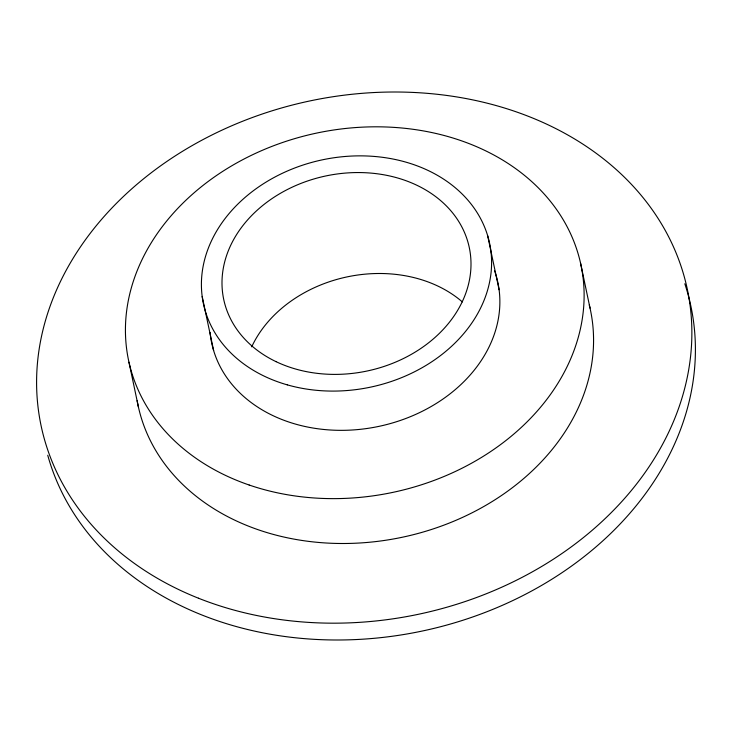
<?xml version="1.0" encoding="UTF-8"?>
<svg xmlns="http://www.w3.org/2000/svg" width="732" height="732" viewBox="0 0 732 732"><rect width="100%" height="100%" fill="white"/><g stroke="black" fill="none" stroke-linecap="round" stroke-linejoin="round"><path stroke-width="1.1" d="M580.577 263.255L590.029 308.117M487.64 235.64L499.096 289.744M202.178 296.451L213.634 350.564M128.969 362.194L138.421 407.056M684.823 283.769A330.233 262.34 -11.9 0 1 444.178 625.769A330.233 262.34 -11.9 0 1 47.745 455.258M251.707 346.831A125.492 99.689 -11.9 0 1 462.34 301.904M589.278 304.933A231.166 183.641 -11.9 0 1 402.353 537.233A231.166 183.641 -11.9 0 1 137.131 400.633M494.558 270.758A146.244 116.178 -11.9 0 1 379.798 426.18A146.244 116.178 -11.9 0 1 210.084 332.465M198.454 598.209A330.233 262.34 -11.9 0 0 691.859 334.643A330.233 262.34 -11.9 0 0 202.38 139.922A330.233 262.34 -11.9 0 0 198.454 598.209M276.11 361.681A125.492 99.689 -11.9 0 0 470.63 271.847A125.492 99.689 -11.9 0 0 292.763 186.898A125.492 99.689 -11.9 0 0 276.11 361.681M249.155 485.014A231.166 183.641 -11.9 0 0 583.889 287.072A231.166 183.641 -11.9 0 0 231.275 166.091A231.166 183.641 -11.9 0 0 249.155 485.014M287.283 384.858A146.244 116.178 -11.9 0 0 490.824 250.49A146.244 116.178 -11.9 0 0 261.397 185.068A146.244 116.178 -11.9 0 0 287.283 384.858"/></g></svg>
